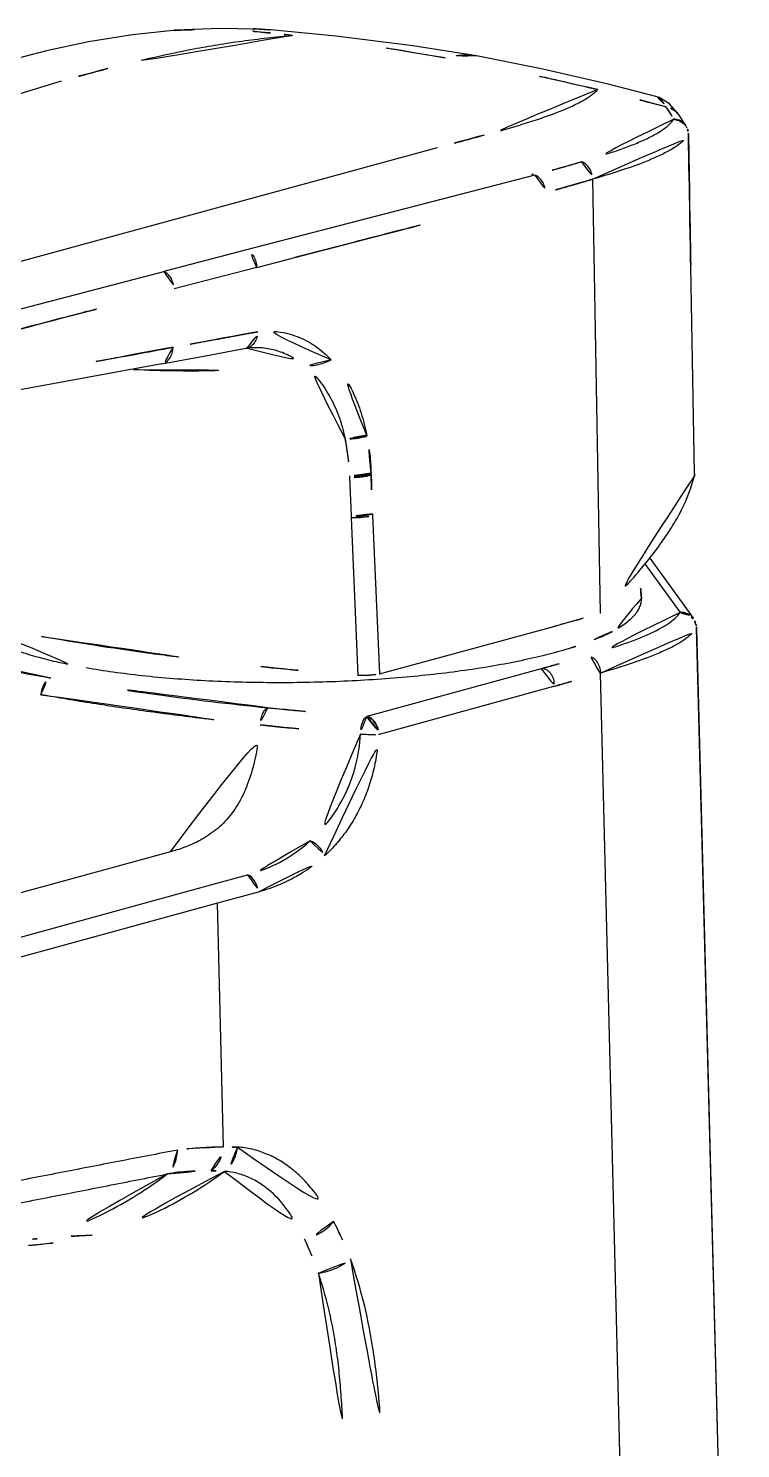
# Model space of a CAD drawing. Extents: x 16296660632 to 16296672714, y -37409619871 to -37409617455.
# Drawn here: x 16296672494.4 to 16296672538.5, y -37409617668.7 to -37409617580.7 of the extents above; entities that cross this region are included whole.
import ezdxf

# ---------------------------------------------------------------- set-up
doc = ezdxf.new("R2010")
doc.units = 0
doc.header["$LTSCALE"] = 10
doc.header["$MEASUREMENT"] = 0
doc.layers.get('0').update_dxf_attribs({"linetype": 'CONTINUOUS'})
doc.layers.add('02___PRT_ALL_AXES', color=7, linetype='CONTINUOUS')

msp = doc.modelspace()

# ---------------------------------------------------------------- linework, layer by layer
at = {"color": 7, "linetype": 'Continuous'}
for p, q in [((16296672503.422159, -37409617580.837692), (16296672503.382339, -37409617580.84127)), ((16296672503.38312, -37409617580.832787), (16296672503.38254, -37409617580.832832)), ((16296672503.423969, -37409617580.839233), (16296672503.38312, -37409617580.832787)), ((16296672503.519091, -37409617580.834534), (16296672503.423969, -37409617580.839233)), ((16296672503.519409, -37409617580.824722), (16296672503.519091, -37409617580.834534)), ((16296672506.59248, -37409617580.715942), (16296672506.592939, -37409617580.724548)), ((16296672509.41176, -37409617580.997742), (16296672509.384729, -37409617580.994873)), ((16296672509.432751, -37409617580.803398), (16296672509.40782, -37409617580.801178)), ((16296672513.470289, -37409617581.200996), (16296672509.432899, -37409617580.803413)), ((16296672495.532499, -37409617582.108177), (16296672493.154739, -37409617582.729424)), ((16296672522.183371, -37409617582.417557), (16296672522.174931, -37409617582.416061)), ((16296672466.86368, -37409617593.007912), (16296672496.4739, -37409617583.967499)), ((16296672533.372801, -37409617584.957428), (16296672533.372999, -37409617584.957481)), ((16296672534.637911, -37409617585.959099), (16296672534.130871, -37409617585.37709)), ((16296672534.637911, -37409617585.959099), (16296672534.632401, -37409617585.951286)), ((16296672534.789021, -37409617586.17598), (16296672534.632401, -37409617585.951286)), ((16296672535.694839, -37409617608.28476), (16296672535.32036, -37409617587.269913)), ((16296672488.007191, -37409617596.75145), (16296672519.75601, -37409617588.089439)), ((16296672525.79587, -37409617589.792633), (16296672507.92322, -37409617594.432091)), ((16296672529.37365, -37409617590.051292), (16296672529.83111, -37409617616.937889)), ((16296672507.92322, -37409617594.432129), (16296672502.810881, -37409617595.761292)), ((16296672508.55937, -37409617595.51799), (16296672510.91231, -37409617594.907043)), ((16296672493.15024, -37409617598.280411), (16296672502.81139, -37409617595.761711)), ((16296672508.55937, -37409617595.51799), (16296672503.44515, -37409617596.845917)), ((16296672507.33226, -37409617600.620361), (16296672507.89978, -37409617600.52179)), ((16296672507.89979, -37409617600.521759), (16296672507.901131, -37409617600.521599)), ((16296672507.901131, -37409617600.521599), (16296672507.978319, -37409617600.512848)), ((16296672507.977461, -37409617600.512939), (16296672507.977949, -37409617600.512894)), ((16296672502.68466, -37409617601.476349), (16296672493.223089, -37409617603.21553)), ((16296672502.68536, -37409617601.476219), (16296672502.68478, -37409617601.476334)), ((16296672515.378469, -37409617605.902512), (16296672515.387199, -37409617605.953491)), ((16296672514.30426, -37409617608.413223), (16296672514.31179, -37409617608.511108)), ((16296672535.67627, -37409617608.285088), (16296672535.67872, -37409617608.425438)), ((16296672514.31179, -37409617608.511108), (16296672514.41016, -37409617610.921997)), ((16296672514.41016, -37409617610.921997), (16296672514.41468, -37409617611.031029)), ((16296672514.41468, -37409617611.031029), (16296672514.819099, -37409617620.780647)), ((16296672515.7356, -37409617610.77211), (16296672515.74044, -37409617610.881126)), ((16296672515.74053, -37409617610.881058), (16296672516.16803, -37409617620.687561)), ((16296672532.908859, -37409617613.516373), (16296672535.62134, -37409617617.267662)), ((16296672532.616211, -37409617613.869087), (16296672534.79365, -37409617616.88044)), ((16296672529.853439, -37409617616.931236), (16296672529.830759, -37409617616.937828)), ((16296672516.168329, -37409617620.687531), (16296672526.96504, -37409617617.755287)), ((16296672535.799391, -37409617617.862923), (16296672538.52655, -37409617722.062447)), ((16296672538.541401, -37409617722.062073), (16296672535.810619, -37409617617.827393)), ((16296672526.187229, -37409617620.367081), (16296672515.38406, -37409617623.331627)), ((16296672532.439951, -37409617724.912567), (16296672529.860439, -37409617620.640701)), ((16296672526.94944, -37409617621.472214), (16296672516.139919, -37409617624.438606)), ((16296672515.35536, -37409617623.339783), (16296672515.38406, -37409617623.331627)), ((16296672516.14633, -37409617624.436867), (16296672516.115101, -37409617624.445374)), ((16296672503.21936, -37409617631.70752), (16296672458.047779, -37409617644.0905)), ((16296672462.730749, -37409617645.547363), (16296672505.48209, -37409617633.82415)), ((16296672505.48139, -37409617633.823883), (16296672507.995911, -37409617633.135002)), ((16296672508.64172, -37409617634.206268), (16296672506.12639, -37409617634.894836)), ((16296672506.128839, -37409617634.895264), (16296672463.377649, -37409617646.619293)), ((16296672506.49563, -37409617649.980904), (16296672506.12639, -37409617634.894836))]:
    msp.add_line(p, q, dxfattribs=at)
for points in [[(16296672503.382311, -37409617580.832176), (16296672500.86108, -37409617581.111816), (16296672498.14373, -37409617581.548126), (16296672495.532499, -37409617582.108177)], [(16296672506.59248, -37409617580.715942), (16296672505.73988, -37409617580.738663), (16296672504.576691, -37409617580.78064), (16296672503.5194, -37409617580.824753)], [(16296672509.40782, -37409617580.801178), (16296672509.014799, -37409617580.769531), (16296672506.59248, -37409617580.715927)], [(16296672522.174931, -37409617582.416061), (16296672518.23778, -37409617581.793022), (16296672513.470289, -37409617581.200996)], [(16296672533.372999, -37409617584.957481), (16296672530.33333, -37409617584.170517), (16296672526.294109, -37409617583.228867), (16296672522.18338, -37409617582.417557)], [(16296672534.130871, -37409617585.37709), (16296672533.493839, -37409617584.994797), (16296672533.37385, -37409617584.95771)], [(16296672535.15213, -37409617586.723053), (16296672534.98493, -37409617586.468224), (16296672534.789021, -37409617586.17598)], [(16296672502.684469, -37409617601.476334), (16296672505.93454, -37409617600.877602), (16296672507.33226, -37409617600.620361)]]:
    msp.add_lwpolyline(points, dxfattribs=at)
for centre, radius, start, end in [((16296672503.715111, -37409617585.285149), 4.464724, 92.51071011, 94.26433925), ((16296672493.21636, -37409617733.546959), 153.406502, 83.95000356, 84.99800001), ((16296672507.372231, -37409617603.885223), 23.173791, 84.96057141, 91.92713042), ((16296672493.127819, -37409617734.386414), 154.250604, 83.42851911, 83.94013076), ((16296672492.742491, -37409617737.362587), 157.250166, 79.93282281, 83.41442266), ((16296672491.685169, -37409617743.765839), 163.740105, 76.5742319, 79.9599178), ((16296672491.10256, -37409617746.150017), 166.195293, 75.07760749, 76.56914406), ((16296672533.887951, -37409617586.482651), 0.914635, 35.51719913, 36.54702987), ((16296672534.28175, -37409617587.290459), 1.039013, 11.7054881, 33.11587104), ((16296672534.287849, -37409617587.288681), 1.032675, 1.03562306, 11.67779663), ((16296672534.16663, -37409617587.330902), 1.14281, 0.87560932, 3.00578583), ((16296672507.82453, -37409617599.895027), 0.631229, 276.97011048, 283.68276958), ((16296672503.156191, -37409617608.361511), 11.10737, 11.67646814, 11.93548606), ((16296672478.953461, -37409617609.38636), 36.706298, 1.59836231, 1.75273498), ((16296672714.47793, -37409617602.141998), 198.929732, 181.7920952, 182.4863155), ((16296672534.80735, -37409617617.855598), 1.00412, 21.31261839, 35.84280122), ((16296672520.51931, -37409617475.509102), 145.089226, 259.0561751, 259.96045585), ((16296672534.80747, -37409617617.854507), 1.003609, 7.26270696, 21.25680903), ((16296672534.858311, -37409617617.888062), 0.941322, 1.53058137, 3.42522412), ((16296672534.809959, -37409617617.853691), 1.001036, 1.51746332, 7.23451286), ((16296672491.77821, -37409617494.452637), 130.531332, 285.28419885, 286.60087166), ((16296672533.414841, -37409617380.532333), 240.966917, 264.14117103, 265.57400405), ((16296672492.179859, -37409617494.237358), 131.90008, 285.28430427, 286.59917585), ((16296672534.681549, -37409617374.241577), 249.846784, 264.15250224, 265.56358563), ((16296672532.85318, -37409617394.078323), 231.034322, 264.01936011, 265.56601646), ((16296672506.44441, -37409617666.473213), 16.492386, 86.77915486, 89.82208645), ((16296672502.29073, -37409617741.212738), 85.856882, 94.90129812, 95.39970116), ((16296672492.853279, -37409617634.031952), 22.120518, 274.0434318, 284.43965186), ((16296672501.41254, -37409617730.610619), 75.218509, 92.31873879, 94.92478594)]:
    msp.add_arc(centre, radius, start, end, dxfattribs=at)
msp.add_ellipse((16296672534.20294, -37409617608.752373), major_axis=(1.455773, 0.637967), ratio=0.512045408, start_param=-0.368174815, end_param=-0.21035562, dxfattribs=at)
for points, knots in [([(16296672510.778641, -37409617581.149597), (16296672510.25415, -37409617581.190651), (16296672509.211531, -37409617581.296654), (16296672507.662689, -37409617581.48436), (16296672506.14789, -37409617581.711082), (16296672504.22547, -37409617582.049583), (16296672501.955441, -37409617582.532722), (16296672500.186819, -37409617582.974274), (16296672499.335051, -37409617583.197807)], [0, 0, 0, 0, 0.135584096, 0.270031193, 0.40206186, 0.530268425, 0.773048859, 1, 1, 1, 1]), ([(16296672522.174841, -37409617582.416054), (16296672521.850281, -37409617582.358917), (16296672521.19042, -37409617582.324509), (16296672520.542191, -37409617582.443336), (16296672520.231119, -37409617582.533409)], [0, 0, 0, 0, 0.504368669, 1, 1, 1, 1]), ([(16296672499.3351, -37409617583.197823), (16296672498.8535, -37409617583.324211), (16296672497.898569, -37409617583.576263), (16296672496.94454, -37409617583.832169), (16296672496.473841, -37409617583.967422)], [0, 0, 0, 0, 0.50412908, 1, 1, 1, 1]), ([(16296672529.703239, -37409617584.500504), (16296672529.637079, -37409617584.559151), (16296672529.49971, -37409617584.682472), (16296672529.272329, -37409617584.866531), (16296672529.00325, -37409617585.046959), (16296672528.56966, -37409617585.299751), (16296672527.928989, -37409617585.612442), (16296672527.05212, -37409617585.967621), (16296672526.059811, -37409617586.317734), (16296672524.97855, -37409617586.661339), (16296672523.83116, -37409617586.998787), (16296672523.04545, -37409617587.21637), (16296672522.644991, -37409617587.324928)], [0, 0, 0, 0, 0.034623658, 0.07229025, 0.114450178, 0.16134643, 0.268764779, 0.393259959, 0.531666947, 0.680739656, 0.8375123, 1, 1, 1, 1]), ([(16296672533.374001, -37409617584.95768), (16296672533.476601, -37409617584.985046), (16296672533.622101, -37409617585.11496), (16296672533.780951, -37409617585.331818), (16296672533.86162, -37409617585.477814), (16296672533.900511, -37409617585.559441)], [0, 0, 0, 0, 0.390918102, 0.66709106, 1, 1, 1, 1]), ([(16296672533.900511, -37409617585.559464), (16296672533.94005, -37409617585.619102), (16296672534.022209, -37409617585.738762), (16296672534.142839, -37409617585.922829), (16296672534.265329, -37409617586.111168), (16296672534.349131, -37409617586.2369), (16296672534.391001, -37409617586.300537)], [0, 0, 0, 0, 0.241590167, 0.489925229, 0.742864055, 1, 1, 1, 1]), ([(16296672534.62273, -37409617585.938004), (16296672534.54038, -37409617585.826889), (16296672534.320271, -37409617585.638733), (16296672534.040751, -37409617585.565773), (16296672533.900511, -37409617585.559448)], [0, 0, 0, 0, 0.496271427, 1, 1, 1, 1]), ([(16296672534.407009, -37409617586.326958), (16296672534.319111, -37409617586.459427), (16296672534.080009, -37409617586.723953), (16296672533.611349, -37409617587.072929), (16296672533.013531, -37409617587.412651), (16296672532.30183, -37409617587.742577), (16296672531.49539, -37409617588.063461), (16296672530.287029, -37409617588.491318), (16296672529.33987, -37409617588.78289), (16296672528.690189, -37409617588.97332)], [0, 0, 0, 0, 0.074746377, 0.165741396, 0.273806594, 0.397447353, 0.53427829, 0.68171263, 1, 1, 1, 1]), ([(16296672534.40307, -37409617586.324203), (16296672534.480539, -37409617586.332367), (16296672534.6343, -37409617586.368156), (16296672534.774639, -37409617586.439308), (16296672534.840731, -37409617586.480957)], [0, 0, 0, 0, 0.499315391, 1, 1, 1, 1]), ([(16296672535.151991, -37409617586.722801), (16296672535.071239, -37409617586.598747), (16296672534.842501, -37409617586.385963), (16296672534.541571, -37409617586.305817), (16296672534.391001, -37409617586.300507)], [0, 0, 0, 0, 0.495580836, 1, 1, 1, 1]), ([(16296672534.840731, -37409617586.480957), (16296672534.87077, -37409617586.499893), (16296672534.985901, -37409617586.579514), (16296672535.08733, -37409617586.68055), (16296672535.146851, -37409617586.766472)], [0, 0, 0, 0, 0.253566917, 1, 1, 1, 1]), ([(16296672522.64493, -37409617587.324921), (16296672522.169241, -37409617587.453873), (16296672521.207359, -37409617587.713242), (16296672520.24436, -37409617587.968758), (16296672519.7558, -37409617588.090027)], [0, 0, 0, 0, 0.494721086, 1, 1, 1, 1]), ([(16296672535.146851, -37409617586.766472), (16296672535.1583, -37409617586.782997), (16296672535.20216, -37409617586.851112), (16296672535.235821, -37409617586.92569), (16296672535.255159, -37409617586.983414)], [0, 0, 0, 0, 0.248245049, 1, 1, 1, 1]), ([(16296672535.32036, -37409617587.269974), (16296672535.32056, -37409617587.281036), (16296672535.317499, -37409617587.296288), (16296672535.311159, -37409617587.309921), (16296672535.309311, -37409617587.313438)], [0, 0, 0, 0, 0.73574233, 1, 1, 1, 1]), ([(16296672529.374201, -37409617590.054008), (16296672530.038151, -37409617589.860077), (16296672531.00869, -37409617589.56237), (16296672532.250629, -37409617589.124687), (16296672533.08745, -37409617588.793533), (16296672533.831221, -37409617588.450706), (16296672534.46048, -37409617588.095863), (16296672534.956289, -37409617587.729424), (16296672535.211639, -37409617587.452049), (16296672535.305731, -37409617587.312553)], [0, 0, 0, 0, 0.313553282, 0.459999617, 0.596828773, 0.721373334, 0.831000346, 0.923721485, 1, 1, 1, 1]), ([(16296672528.689859, -37409617588.973251), (16296672528.216129, -37409617589.112167), (16296672527.25358, -37409617589.392303), (16296672526.288919, -37409617589.665894), (16296672525.796129, -37409617589.792763)], [0, 0, 0, 0, 0.492434211, 1, 1, 1, 1]), ([(16296672528.69002, -37409617588.973259), (16296672528.78595, -37409617589.005966), (16296672528.973351, -37409617589.118843), (16296672529.18928, -37409617589.375687), (16296672529.33374, -37409617589.696533), (16296672529.371941, -37409617589.933151), (16296672529.374149, -37409617590.051376)], [0, 0, 0, 0, 0.225622007, 0.474038308, 0.736795075, 1, 1, 1, 1]), ([(16296672525.598841, -37409617589.727081), (16296672525.615681, -37409617589.7323), (16296672525.6817, -37409617589.753128), (16296672525.74719, -37409617589.775581), (16296672525.79587, -37409617589.792664)], [0, 0, 0, 0, 0.254688436, 1, 1, 1, 1]), ([(16296672525.79587, -37409617589.792633), (16296672525.887819, -37409617589.828041), (16296672526.06698, -37409617589.946297), (16296672526.27696, -37409617590.202347), (16296672526.4196, -37409617590.522247), (16296672526.461451, -37409617590.75705), (16296672526.46657, -37409617590.874702)], [0, 0, 0, 0, 0.221375569, 0.470592853, 0.735416328, 1, 1, 1, 1]), ([(16296672529.374201, -37409617590.054077), (16296672528.9018, -37409617590.192062), (16296672528.187559, -37409617590.399963), (16296672527.218399, -37409617590.67363), (16296672526.721581, -37409617590.809174), (16296672526.466721, -37409617590.874863)], [0, 0, 0, 0, 0.488680268, 0.738652463, 1, 1, 1, 1]), ([(16296672510.91231, -37409617594.907043), (16296672512.20771, -37409617594.570763), (16296672517.392139, -37409617593.225357), (16296672522.577021, -37409617591.881699), (16296672526.46661, -37409617590.874763)], [0, 0, 0, 0, 0.2498698, 1, 1, 1, 1]), ([(16296672508.559389, -37409617595.518051), (16296672508.557329, -37409617595.400909), (16296672508.52142, -37409617595.166206), (16296672508.354731, -37409617594.761589), (16296672508.112659, -37409617594.507713), (16296672507.92322, -37409617594.432091)], [0, 0, 0, 0, 0.26763638, 0.534059051, 1, 1, 1, 1]), ([(16296672502.81139, -37409617595.761414), (16296672502.90126, -37409617595.798302), (16296672503.07272, -37409617595.92308), (16296672503.267031, -37409617596.183281), (16296672503.40354, -37409617596.498573), (16296672503.443279, -37409617596.73011), (16296672503.44586, -37409617596.846046)], [0, 0, 0, 0, 0.221872742, 0.470772131, 0.735140324, 1, 1, 1, 1]), ([(16296672493.80423, -37409617599.353706), (16296672494.60733, -37409617599.144653), (16296672497.82086, -37409617598.308273), (16296672501.034559, -37409617597.47258), (16296672503.44515, -37409617596.845917)], [0, 0, 0, 0, 0.24991766, 1, 1, 1, 1]), ([(16296672508.630409, -37409617599.504379), (16296672508.520769, -37409617599.518379), (16296672508.30192, -37409617599.555702), (16296672507.974369, -37409617599.617081), (16296672507.64575, -37409617599.67733), (16296672507.20776, -37409617599.757957), (16296672506.660351, -37409617599.858658), (16296672506.00351, -37409617599.97966), (16296672505.346701, -37409617600.10067), (16296672504.47105, -37409617600.261993), (16296672503.814329, -37409617600.38295), (16296672503.37653, -37409617600.4636)], [0, 0, 0, 0, 0.06208115, 0.124642736, 0.187208521, 0.249744326, 0.374800757, 0.499856429, 0.624906601, 0.749947133, 1, 1, 1, 1]), ([(16296672507.973841, -37409617600.508347), (16296672508.063999, -37409617600.48642), (16296672508.243549, -37409617600.397476), (16296672508.449631, -37409617600.164146), (16296672508.58647, -37409617599.856033), (16296672508.62434, -37409617599.624557), (16296672508.6304, -37409617599.504433)], [0, 0, 0, 0, 0.217938219, 0.455282976, 0.717497798, 1, 1, 1, 1]), ([(16296672513.171949, -37409617601.240662), (16296672512.870859, -37409617600.920647), (16296672512.218809, -37409617600.35128), (16296672511.089899, -37409617599.75061), (16296672509.87322, -37409617599.447258), (16296672509.04092, -37409617599.453743), (16296672508.63044, -37409617599.50383)], [0, 0, 0, 0, 0.261437792, 0.510430192, 0.753951056, 1, 1, 1, 1]), ([(16296672503.37653, -37409617600.463562), (16296672502.58279, -37409617600.609306), (16296672499.408939, -37409617601.192261), (16296672496.23518, -37409617601.77578), (16296672493.85519, -37409617602.213676)], [0, 0, 0, 0, 0.25008385, 1, 1, 1, 1]), ([(16296672503.37656, -37409617600.463547), (16296672503.37104, -37409617600.587311), (16296672503.33289, -37409617600.825478), (16296672503.189951, -37409617601.14135), (16296672502.97065, -37409617601.376427), (16296672502.78019, -37409617601.458557), (16296672502.68536, -37409617601.476181)], [0, 0, 0, 0, 0.282560251, 0.543630888, 0.779991287, 1, 1, 1, 1]), ([(16296672507.978041, -37409617600.512878), (16296672508.288019, -37409617600.480553), (16296672508.91218, -37409617600.473671), (16296672509.83169, -37409617600.651642), (16296672510.70426, -37409617601.012878), (16296672511.23337, -37409617601.363747), (16296672511.48307, -37409617601.563492)], [0, 0, 0, 0, 0.249305254, 0.495596511, 0.744212943, 1, 1, 1, 1]), ([(16296672513.171671, -37409617601.241074), (16296672513.055559, -37409617601.29425), (16296672512.805229, -37409617601.40345), (16296672512.39793, -37409617601.533562), (16296672511.947411, -37409617601.604233), (16296672511.636129, -37409617601.589256), (16296672511.483179, -37409617601.563461)], [0, 0, 0, 0, 0.219631103, 0.469349049, 0.733255605, 1, 1, 1, 1]), ([(16296672500.934811, -37409617601.849327), (16296672501.796009, -37409617601.893127), (16296672505.31418, -37409617602.001038), (16296672508.83963, -37409617601.831078), (16296672511.48313, -37409617601.563492)], [0, 0, 0, 0, 0.245021102, 1, 1, 1, 1]), ([(16296672514.02301, -37409617606.064377), (16296672513.918921, -37409617605.59713), (16296672513.671391, -37409617604.695679), (16296672513.09844, -37409617603.460701), (16296672512.38295, -37409617602.39769), (16296672511.794411, -37409617601.812683), (16296672511.483179, -37409617601.563522)], [0, 0, 0, 0, 0.272909942, 0.530865119, 0.772712132, 1, 1, 1, 1]), ([(16296672515.378571, -37409617605.902527), (16296672515.28828, -37409617605.44104), (16296672515.061041, -37409617604.548477), (16296672514.43166, -37409617602.927757), (16296672513.73394, -37409617601.837173), (16296672513.1714, -37409617601.241173)], [0, 0, 0, 0, 0.270638922, 0.528316278, 1, 1, 1, 1]), ([(16296672514.034361, -37409617606.113487), (16296672514.11758, -37409617606.48568), (16296672514.257759, -37409617607.247879), (16296672514.295481, -37409617608.021629), (16296672514.304199, -37409617608.413139)], [0, 0, 0, 0, 0.493378415, 1, 1, 1, 1]), ([(16296672515.387239, -37409617605.953499), (16296672515.29278, -37409617605.985786), (16296672515.08457, -37409617606.044083), (16296672514.75168, -37409617606.105759), (16296672514.39472, -37409617606.133339), (16296672514.152691, -37409617606.125999), (16296672514.03413, -37409617606.113503)], [0, 0, 0, 0, 0.218319595, 0.472055267, 0.739278925, 1, 1, 1, 1]), ([(16296672515.3785, -37409617605.902519), (16296672515.174339, -37409617605.97274), (16296672514.725019, -37409617606.072502), (16296672514.26329, -37409617606.088997), (16296672514.02301, -37409617606.064377)], [0, 0, 0, 0, 0.471987319, 1, 1, 1, 1]), ([(16296672515.64255, -37409617608.263573), (16296672515.630489, -37409617607.870659), (16296672515.584471, -37409617607.095123), (16296672515.459801, -37409617606.328308), (16296672515.387369, -37409617605.952568)], [0, 0, 0, 0, 0.506721891, 1, 1, 1, 1]), ([(16296672515.642679, -37409617608.263527), (16296672515.548861, -37409617608.293312), (16296672515.34177, -37409617608.34494), (16296672515.011971, -37409617608.398941), (16296672514.65979, -37409617608.424393), (16296672514.42128, -37409617608.421463), (16296672514.304279, -37409617608.413223)], [0, 0, 0, 0, 0.218200166, 0.472218381, 0.740008388, 1, 1, 1, 1]), ([(16296672515.64537, -37409617608.36261), (16296672515.5529, -37409617608.391747), (16296672515.34827, -37409617608.44236), (16296672515.02096, -37409617608.495049), (16296672514.66913, -37409617608.52124), (16296672514.429729, -37409617608.518944), (16296672514.311819, -37409617608.511093)], [0, 0, 0, 0, 0.215769754, 0.468189486, 0.737020611, 1, 1, 1, 1]), ([(16296672535.67872, -37409617608.425438), (16296672535.50532, -37409617609.157333), (16296672535.069189, -37409617610.251907), (16296672534.2724, -37409617611.634956), (16296672533.543779, -37409617612.705902), (16296672532.72122, -37409617613.773232), (16296672531.50778, -37409617615.206017), (16296672530.527531, -37409617616.244537), (16296672529.85326, -37409617616.931213)], [0, 0, 0, 0, 0.216561403, 0.33507805, 0.459546628, 0.58912009, 0.722911668, 1, 1, 1, 1]), ([(16296672514.41452, -37409617611.031013), (16296672514.650841, -37409617611.035461), (16296672515.001181, -37409617611.018356), (16296672515.442909, -37409617610.955223), (16296672515.64798, -37409617610.90892), (16296672515.74053, -37409617610.881058)], [0, 0, 0, 0, 0.529843987, 0.783325759, 1, 1, 1, 1]), ([(16296672515.735491, -37409617610.772141), (16296672515.642941, -37409617610.800056), (16296672515.438049, -37409617610.846283), (16296672515.11183, -37409617610.893661), (16296672514.76329, -37409617610.920471), (16296672514.526699, -37409617610.924431), (16296672514.41017, -37409617610.921997)], [0, 0, 0, 0, 0.216749454, 0.469897185, 0.738649744, 1, 1, 1, 1]), ([(16296672526.963631, -37409617617.755051), (16296672527.190149, -37409617617.694611), (16296672527.673281, -37409617617.560951), (16296672528.62925, -37409617617.289017), (16296672529.358431, -37409617617.076668), (16296672529.83111, -37409617616.937859)], [0, 0, 0, 0, 0.235885735, 0.504336466, 1, 1, 1, 1]), ([(16296672534.79365, -37409617616.88044), (16296672534.706209, -37409617617.013947), (16296672534.467489, -37409617617.280533), (16296672533.998449, -37409617617.631264), (16296672533.400949, -37409617617.973557), (16296672532.689079, -37409617618.305527), (16296672531.8818, -37409617618.628166), (16296672530.671499, -37409617619.058563), (16296672529.722521, -37409617619.351532), (16296672529.07159, -37409617619.543129)], [0, 0, 0, 0, 0.074877405, 0.165958466, 0.273879969, 0.397408902, 0.534210868, 0.681635841, 1, 1, 1, 1]), ([(16296672534.78635, -37409617616.880867), (16296672534.945829, -37409617616.871567), (16296672535.27244, -37409617616.928543), (16296672535.52932, -37409617617.140404), (16296672535.621309, -37409617617.267616)], [0, 0, 0, 0, 0.504337406, 1, 1, 1, 1]), ([(16296672534.79336, -37409617616.88044), (16296672534.91884, -37409617616.882683), (16296672535.171709, -37409617616.935043), (16296672535.38855, -37409617617.074997), (16296672535.480459, -37409617617.161461)], [0, 0, 0, 0, 0.498615224, 1, 1, 1, 1]), ([(16296672529.86141, -37409617620.640411), (16296672530.53883, -37409617620.440971), (16296672531.525961, -37409617620.135643), (16296672532.783779, -37409617619.686691), (16296672533.620911, -37409617619.349876), (16296672534.35758, -37409617619.002869), (16296672534.97592, -37409617618.646248), (16296672535.45986, -37409617618.278549), (16296672535.70817, -37409617618.002022), (16296672535.79929, -37409617617.862923)], [0, 0, 0, 0, 0.318945979, 0.46648131, 0.603113567, 0.726332729, 0.834016528, 0.924892957, 1, 1, 1, 1]), ([(16296672535.709339, -37409617617.479156), (16296672535.72213, -37409617617.507042), (16296672535.76767, -37409617617.61985), (16296672535.792521, -37409617617.741058), (16296672535.797951, -37409617617.831818)], [0, 0, 0, 0, 0.252247133, 1, 1, 1, 1]), ([(16296672535.799391, -37409617617.862923), (16296672535.80126, -37409617617.860077), (16296672535.80755, -37409617617.849342), (16296672535.81086, -37409617617.836647), (16296672535.810631, -37409617617.827599)], [0, 0, 0, 0, 0.272753295, 1, 1, 1, 1]), ([(16296672495.813061, -37409617620.946312), (16296672493.84424, -37409617620.598038), (16296672490.113449, -37409617619.858498), (16296672486.42227, -37409617618.937508), (16296672484.68853, -37409617618.44381)], [0, 0, 0, 0, 0.525870916, 1, 1, 1, 1]), ([(16296672495.226351, -37409617618.376694), (16296672497.400089, -37409617618.761459), (16296672501.921089, -37409617619.461273), (16296672506.46384, -37409617619.998627), (16296672508.817419, -37409617620.24054)], [0, 0, 0, 0, 0.482678116, 1, 1, 1, 1]), ([(16296672529.86145, -37409617620.640404), (16296672529.858271, -37409617620.511719), (16296672529.811859, -37409617620.25499), (16296672529.640699, -37409617619.914742), (16296672529.389311, -37409617619.656754), (16296672529.174959, -37409617619.561722), (16296672529.06951, -37409617619.543762)], [0, 0, 0, 0, 0.266693216, 0.531412481, 0.778371962, 1, 1, 1, 1]), ([(16296672514.81909, -37409617620.780647), (16296672514.93766, -37409617620.789871), (16296672515.178431, -37409617620.797241), (16296672515.533529, -37409617620.784897), (16296672515.865431, -37409617620.751167), (16296672516.074409, -37409617620.713074), (16296672516.168329, -37409617620.687531)], [0, 0, 0, 0, 0.262885106, 0.531821887, 0.784844026, 1, 1, 1, 1]), ([(16296672526.186399, -37409617620.36731), (16296672526.251221, -37409617620.369598), (16296672526.378151, -37409617620.385262), (16296672526.555349, -37409617620.455017), (16296672526.699329, -37409617620.575287), (16296672526.82012, -37409617620.721161), (16296672526.918989, -37409617620.889671), (16296672526.98905, -37409617621.07695), (16296672527.00132, -37409617621.278809), (16296672526.9711, -37409617621.409431), (16296672526.949659, -37409617621.472153)], [0, 0, 0, 0, 0.126040503, 0.246542049, 0.364297456, 0.486373349, 0.613251752, 0.742536915, 0.87119902, 1, 1, 1, 1]), ([(16296672495.188629, -37409617621.976837), (16296672495.196779, -37409617621.857826), (16296672495.240391, -37409617621.624641), (16296672495.402821, -37409617621.241142), (16296672495.634701, -37409617620.997902), (16296672495.81292, -37409617620.946342)], [0, 0, 0, 0, 0.284505212, 0.557546125, 1, 1, 1, 1]), ([(16296672509.22691, -37409617622.788307), (16296672506.90498, -37409617622.548347), (16296672502.42161, -37409617622.016167), (16296672497.95948, -37409617621.3256), (16296672495.813061, -37409617620.946312)], [0, 0, 0, 0, 0.517126261, 1, 1, 1, 1]), ([(16296672495.188629, -37409617621.976837), (16296672496.25498, -37409617622.169357), (16296672498.43358, -37409617622.537163), (16296672501.77223, -37409617623.026001), (16296672505.23563, -37409617623.468071), (16296672507.5868, -37409617623.731071), (16296672508.78129, -37409617623.855103)], [0, 0, 0, 0, 0.236854724, 0.482894462, 0.737501173, 1, 1, 1, 1]), ([(16296672509.227079, -37409617622.788208), (16296672509.162069, -37409617622.817741), (16296672509.037239, -37409617622.938293), (16296672508.90699, -37409617623.186188), (16296672508.814039, -37409617623.502502), (16296672508.785959, -37409617623.73494), (16296672508.78129, -37409617623.855103)], [0, 0, 0, 0, 0.178943626, 0.416087329, 0.69862835, 1, 1, 1, 1]), ([(16296672515.354799, -37409617623.339668), (16296672515.298229, -37409617623.372124), (16296672515.195271, -37409617623.500664), (16296672515.090981, -37409617623.749023), (16296672515.016371, -37409617624.067497), (16296672514.99468, -37409617624.300346), (16296672514.991579, -37409617624.421127)], [0, 0, 0, 0, 0.167020806, 0.40273976, 0.690556005, 1, 1, 1, 1]), ([(16296672515.354691, -37409617623.339729), (16296672515.45661, -37409617623.359047), (16296672515.66382, -37409617623.458168), (16296672515.903851, -37409617623.719002), (16296672516.067419, -37409617624.060257), (16296672516.11195, -37409617624.316589), (16296672516.115101, -37409617624.445351)], [0, 0, 0, 0, 0.217312716, 0.463451722, 0.730187229, 1, 1, 1, 1]), ([(16296672515.38438, -37409617623.331657), (16296672515.486361, -37409617623.35099), (16296672515.69367, -37409617623.450104), (16296672515.934019, -37409617623.710808), (16296672516.09807, -37409617624.051872), (16296672516.142981, -37409617624.308121), (16296672516.14633, -37409617624.436859)], [0, 0, 0, 0, 0.217387108, 0.463581874, 0.7303013, 1, 1, 1, 1]), ([(16296672503.22374, -37409617631.707977), (16296672503.56172, -37409617631.615433), (16296672504.24015, -37409617631.395409), (16296672505.232901, -37409617630.928596), (16296672506.01659, -37409617630.3881), (16296672506.600519, -37409617629.842018), (16296672507.169689, -37409617629.17598), (16296672507.76391, -37409617628.169792), (16296672508.2633, -37409617626.805717), (16296672508.596861, -37409617625.350052), (16296672508.737, -37409617624.355072), (16296672508.781059, -37409617623.855164)], [0, 0, 0, 0, 0.10131235, 0.205741731, 0.316147655, 0.374860207, 0.436487528, 0.568910904, 0.709962066, 0.854906665, 1, 1, 1, 1]), ([(16296672514.991579, -37409617624.421158), (16296672514.953329, -37409617625.080093), (16296672514.802759, -37409617626.06591), (16296672514.41143, -37409617627.320679), (16296672513.907669, -37409617628.489281), (16296672513.10388, -37409617629.781738), (16296672512.2901, -37409617630.657417), (16296672511.866699, -37409617631.039093)], [0, 0, 0, 0, 0.263956094, 0.395537697, 0.524899169, 0.772039338, 1, 1, 1, 1]), ([(16296672512.767099, -37409617631.957428), (16296672513.003571, -37409617631.753517), (16296672513.44368, -37409617631.287323), (16296672514.059759, -37409617630.52636), (16296672514.618191, -37409617629.670822), (16296672515.10301, -37409617628.73027), (16296672515.50601, -37409617627.719131), (16296672515.81325, -37409617626.654228), (16296672516.022619, -37409617625.558197), (16296672516.096901, -37409617624.816223), (16296672516.115101, -37409617624.445374)], [0, 0, 0, 0, 0.111134651, 0.227323591, 0.348281899, 0.473995656, 0.603344579, 0.735068263, 0.867848852, 1, 1, 1, 1]), ([(16296672514.991579, -37409617624.421127), (16296672515.19157, -37409617624.443291), (16296672515.48749, -37409617624.462082), (16296672515.862591, -37409617624.462486), (16296672516.0364, -37409617624.453461), (16296672516.11507, -37409617624.44545)], [0, 0, 0, 0, 0.536476871, 0.789151059, 1, 1, 1, 1]), ([(16296672511.866699, -37409617631.039093), (16296672511.295, -37409617631.557587), (16296672510.35358, -37409617632.213257), (16296672509.00461, -37409617632.823547), (16296672508.331039, -37409617633.043159), (16296672507.99597, -37409617633.135674)], [0, 0, 0, 0, 0.521949387, 0.764925116, 1, 1, 1, 1]), ([(16296672511.86669, -37409617631.039101), (16296672511.96472, -37409617631.072906), (16296672512.159849, -37409617631.175362), (16296672512.41633, -37409617631.390961), (16296672512.62892, -37409617631.65506), (16296672512.73152, -37409617631.855858), (16296672512.767019, -37409617631.95752)], [0, 0, 0, 0, 0.235305251, 0.49383628, 0.755658604, 1, 1, 1, 1]), ([(16296672508.64172, -37409617634.206268), (16296672509.000071, -37409617634.106483), (16296672509.720989, -37409617633.873512), (16296672510.778021, -37409617633.39476), (16296672511.812019, -37409617632.763931), (16296672512.4587, -37409617632.247337), (16296672512.76685, -37409617631.957642)], [0, 0, 0, 0, 0.235354377, 0.478481156, 0.732399378, 1, 1, 1, 1]), ([(16296672507.995911, -37409617633.135002), (16296672508.185749, -37409617633.209717), (16296672508.430889, -37409617633.457878), (16296672508.601521, -37409617633.858627), (16296672508.63892, -37409617634.090538), (16296672508.64172, -37409617634.206337)], [0, 0, 0, 0, 0.468693295, 0.733877695, 1, 1, 1, 1]), ([(16296672503.64699, -37409617650.187286), (16296672502.423731, -37409617650.414368), (16296672499.980061, -37409617650.887199), (16296672496.314631, -37409617651.597504), (16296672492.64743, -37409617652.303139), (16296672488.98159, -37409617653.0168), (16296672485.315491, -37409617653.729591), (16296672480.428061, -37409617654.675148), (16296672476.761641, -37409617655.377434), (16296672474.31628, -37409617655.837639)], [0, 0, 0, 0, 0.124956983, 0.249978758, 0.374988, 0.50002826, 0.625069764, 0.750088889, 1, 1, 1, 1]), ([(16296672503.64699, -37409617650.187286), (16296672503.64451, -37409617650.337334), (16296672503.61375, -37409617650.630943), (16296672503.45636, -37409617651.157562), (16296672503.217739, -37409617651.503487), (16296672503.01664, -37409617651.661728)], [0, 0, 0, 0, 0.273446742, 0.533707216, 1, 1, 1, 1]), ([(16296672506.49815, -37409617649.981354), (16296672506.26152, -37409617649.980927), (16296672505.787411, -37409617649.988678), (16296672505.074949, -37409617650.017967), (16296672504.359859, -37409617650.07901), (16296672503.88475, -37409617650.148033), (16296672503.64699, -37409617650.187286)], [0, 0, 0, 0, 0.248051142, 0.496986931, 0.747382866, 1, 1, 1, 1]), ([(16296672505.732241, -37409617651.467987), (16296672505.949261, -37409617651.308296), (16296672506.314289, -37409617650.841408), (16296672506.466221, -37409617650.279121), (16296672506.49618, -37409617649.980911)], [0, 0, 0, 0, 0.473405299, 1, 1, 1, 1]), ([(16296672507.371019, -37409617650.006866), (16296672507.333019, -37409617650.308357), (16296672507.16301, -37409617650.875519), (16296672506.78125, -37409617651.34079), (16296672506.55685, -37409617651.499207)], [0, 0, 0, 0, 0.5252186, 1, 1, 1, 1]), ([(16296672507.371019, -37409617650.006866), (16296672507.67177, -37409617650.00956), (16296672508.123859, -37409617650.077599), (16296672508.703739, -37409617650.246078), (16296672509.27832, -37409617650.454514), (16296672509.978451, -37409617650.797752), (16296672510.761539, -37409617651.347557), (16296672511.491329, -37409617652.015984), (16296672512.40946, -37409617653.066689), (16296672512.97249, -37409617653.977127), (16296672513.32127, -37409617654.609459)], [0, 0, 0, 0, 0.114746478, 0.172439723, 0.230408279, 0.347763506, 0.468696329, 0.594178165, 0.724483568, 1, 1, 1, 1]), ([(16296672506.55685, -37409617651.499207), (16296672505.316759, -37409617652.416862), (16296672502.70167, -37409617654.014999), (16296672499.82416, -37409617655.079231), (16296672498.369261, -37409617655.45369)], [0, 0, 0, 0, 0.506630258, 1, 1, 1, 1]), ([(16296672503.01664, -37409617651.661728), (16296672503.467699, -37409617651.574837), (16296672504.375191, -37409617651.488663), (16296672505.283421, -37409617651.464012), (16296672505.732559, -37409617651.467987)], [0, 0, 0, 0, 0.505606705, 1, 1, 1, 1]), ([(16296672506.55685, -37409617651.499207), (16296672506.817419, -37409617651.517693), (16296672507.33721, -37409617651.599312), (16296672508.087879, -37409617651.856453), (16296672508.796829, -37409617652.2416), (16296672509.688761, -37409617652.927452), (16296672510.65794, -37409617654.06916), (16296672511.250629, -37409617655.127083), (16296672511.52113, -37409617655.693588)], [0, 0, 0, 0, 0.114977452, 0.230236157, 0.347628415, 0.468500213, 0.723679375, 1, 1, 1, 1]), ([(16296672473.49881, -37409617657.434158), (16296672475.96332, -37409617656.962173), (16296672479.65484, -37409617656.243919), (16296672484.57332, -37409617655.282349), (16296672488.25654, -37409617654.559624), (16296672491.940491, -37409617653.836411), (16296672495.011801, -37409617653.232513), (16296672497.471519, -37409617652.751892), (16296672499.3186, -37409617652.390938), (16296672501.16643, -37409617652.023857), (16296672502.39929, -37409617651.780289), (16296672503.01664, -37409617651.661728)], [0, 0, 0, 0, 0.250287347, 0.375111148, 0.499876425, 0.624672137, 0.749577007, 0.812087413, 0.87465417, 0.937296893, 1, 1, 1, 1]), ([(16296672503.01664, -37409617651.661728), (16296672501.79961, -37409617652.582687), (16296672499.23155, -37409617654.193283), (16296672496.399429, -37409617655.306877), (16296672494.95521, -37409617655.669777)], [0, 0, 0, 0, 0.506151613, 1, 1, 1, 1]), ([(16296672513.32115, -37409617654.60923), (16296672513.21566, -37409617654.742554), (16296672512.96719, -37409617654.994904), (16296672512.38732, -37409617655.409737), (16296672511.873859, -37409617655.620781), (16296672511.52112, -37409617655.693619)], [0, 0, 0, 0, 0.238924462, 0.49381208, 1, 1, 1, 1]), ([(16296672513.321011, -37409617654.609016), (16296672513.418909, -37409617654.791481), (16296672513.805811, -37409617655.545029), (16296672514.13798, -37409617656.326302), (16296672514.36096, -37409617656.926086)], [0, 0, 0, 0, 0.244476742, 1, 1, 1, 1]), ([(16296672511.52113, -37409617655.693588), (16296672511.60218, -37409617655.860947), (16296672511.92215, -37409617656.55426), (16296672512.19433, -37409617657.269028), (16296672512.380409, -37409617657.815727)], [0, 0, 0, 0, 0.243566798, 1, 1, 1, 1]), ([(16296672512.380251, -37409617657.816071), (16296672512.564409, -37409617657.794144), (16296672512.93573, -37409617657.717049), (16296672513.46744, -37409617657.523308), (16296672513.952629, -37409617657.262558), (16296672514.23793, -37409617657.043877), (16296672514.36092, -37409617656.925987)], [0, 0, 0, 0, 0.252530506, 0.513894089, 0.768033473, 1, 1, 1, 1]), ([(16296672514.36096, -37409617656.926086), (16296672515.052799, -37409617658.786324), (16296672515.738871, -37409617661.76516), (16296672516.179199, -37409617665.826523), (16296672516.31636, -37409617667.924591), (16296672516.375851, -37409617668.981163)], [0, 0, 0, 0, 0.485690249, 0.741032045, 1, 1, 1, 1]), ([(16296672512.380409, -37409617657.815727), (16296672512.680941, -37409617658.68148), (16296672513.04961, -37409617660.026611), (16296672513.405661, -37409617661.865883), (16296672513.609051, -37409617663.298126), (16296672513.7507, -37409617664.75769), (16296672513.888359, -37409617666.734337), (16296672513.954769, -37409617668.225113), (16296672513.99087, -37409617669.222153)], [0, 0, 0, 0, 0.237760279, 0.360784959, 0.485961612, 0.612901029, 0.741158093, 1, 1, 1, 1])]:
    msp.add_open_spline(points, degree=3, knots=knots, dxfattribs=at)
for points in [[(16296672503.5191, -37409617580.834549), (16296672504.5434, -37409617580.79007), (16296672505.56794, -37409617580.74807), (16296672506.592939, -37409617580.724541)], [(16296672534.391001, -37409617586.300507), (16296672534.39419, -37409617586.308777), (16296672534.40008, -37409617586.315857), (16296672534.40307, -37409617586.324203)], [(16296672535.255159, -37409617586.983414), (16296672535.286131, -37409617587.075813), (16296672535.302771, -37409617587.17366), (16296672535.307871, -37409617587.270981)], [(16296672535.309311, -37409617587.313438), (16296672535.431881, -37409617594.303978), (16296672535.554199, -37409617601.294533), (16296672535.67627, -37409617608.285088)], [(16296672535.480459, -37409617617.161461), (16296672535.575529, -37409617617.2509), (16296672535.654921, -37409617617.360527), (16296672535.709339, -37409617617.479156)], [(16296672505.732559, -37409617651.467987), (16296672506.007509, -37409617651.470573), (16296672506.282551, -37409617651.480164), (16296672506.55685, -37409617651.499207)]]:
    msp.add_open_spline(points, degree=3, dxfattribs=at)
at = {"layer": '02___PRT_ALL_AXES', "color": 7, "linetype": 'Continuous'}
for centre, radius, start, end in [((16296672511.489639, -37409617617.42347), 20.955234, 3.90267434, 8.38127737), ((16296672521.70594, -37409617598.852371), 21.195098, 287.40740455, 289.46708923)]:
    msp.add_arc(centre, radius, start, end, dxfattribs=at)
for points, knots in [([(16296672532.396259, -37409617615.997147), (16296672532.402201, -37409617616.084419), (16296672532.39274, -37409617616.264687), (16296672532.31362, -37409617616.532623), (16296672532.171499, -37409617616.797897), (16296672531.968281, -37409617617.060127), (16296672531.70492, -37409617617.319313), (16296672531.382271, -37409617617.575287), (16296672531.001141, -37409617617.827652), (16296672530.72249, -37409617617.98526), (16296672530.574181, -37409617618.06382)], [0, 0, 0, 0, 0.090565509, 0.184853538, 0.287053013, 0.400384066, 0.52712521, 0.6687652, 0.826216538, 1, 1, 1, 1]), ([(16296672490.830191, -37409617617.529449), (16296672490.936741, -37409617617.681084), (16296672491.219839, -37409617617.980309), (16296672491.76428, -37409617618.375847), (16296672492.460199, -37409617618.75576), (16296672493.30336, -37409617619.117493), (16296672494.288349, -37409617619.458817), (16296672495.408131, -37409617619.776932), (16296672496.654091, -37409617620.069206), (16296672497.52895, -37409617620.238792), (16296672497.985359, -37409617620.319603)], [0, 0, 0, 0, 0.071181918, 0.156565581, 0.257682656, 0.37505686, 0.508591979, 0.657806842, 0.821975595, 1, 1, 1, 1]), ([(16296672530.574181, -37409617618.06382), (16296672530.30336, -37409617618.207268), (16296672529.709459, -37409617618.484894), (16296672529.09783, -37409617618.71965), (16296672528.769541, -37409617618.835808)], [0, 0, 0, 0, 0.468095584, 1, 1, 1, 1]), ([(16296672528.04677, -37409617619.076767), (16296672527.593201, -37409617619.219421), (16296672526.63205, -37409617619.490982), (16296672525.108891, -37409617619.847717), (16296672523.44746, -37409617620.170479), (16296672521.01059, -37409617620.560303), (16296672517.749861, -37409617620.932426), (16296672513.674709, -37409617621.194107), (16296672509.51103, -37409617621.269363), (16296672505.42734, -37409617621.155128), (16296672502.152679, -37409617620.901123), (16296672499.70046, -37409617620.599716), (16296672498.54324, -37409617620.418381), (16296672497.985359, -37409617620.319603)], [0, 0, 0, 0, 0.047081148, 0.098848263, 0.154865393, 0.21463451, 0.343179695, 0.479659424, 0.618847005, 0.755386265, 0.88404432, 0.94389857, 1, 1, 1, 1])]:
    msp.add_open_spline(points, degree=3, knots=knots, dxfattribs=at)

doc.saveas('drawing.dxf')
